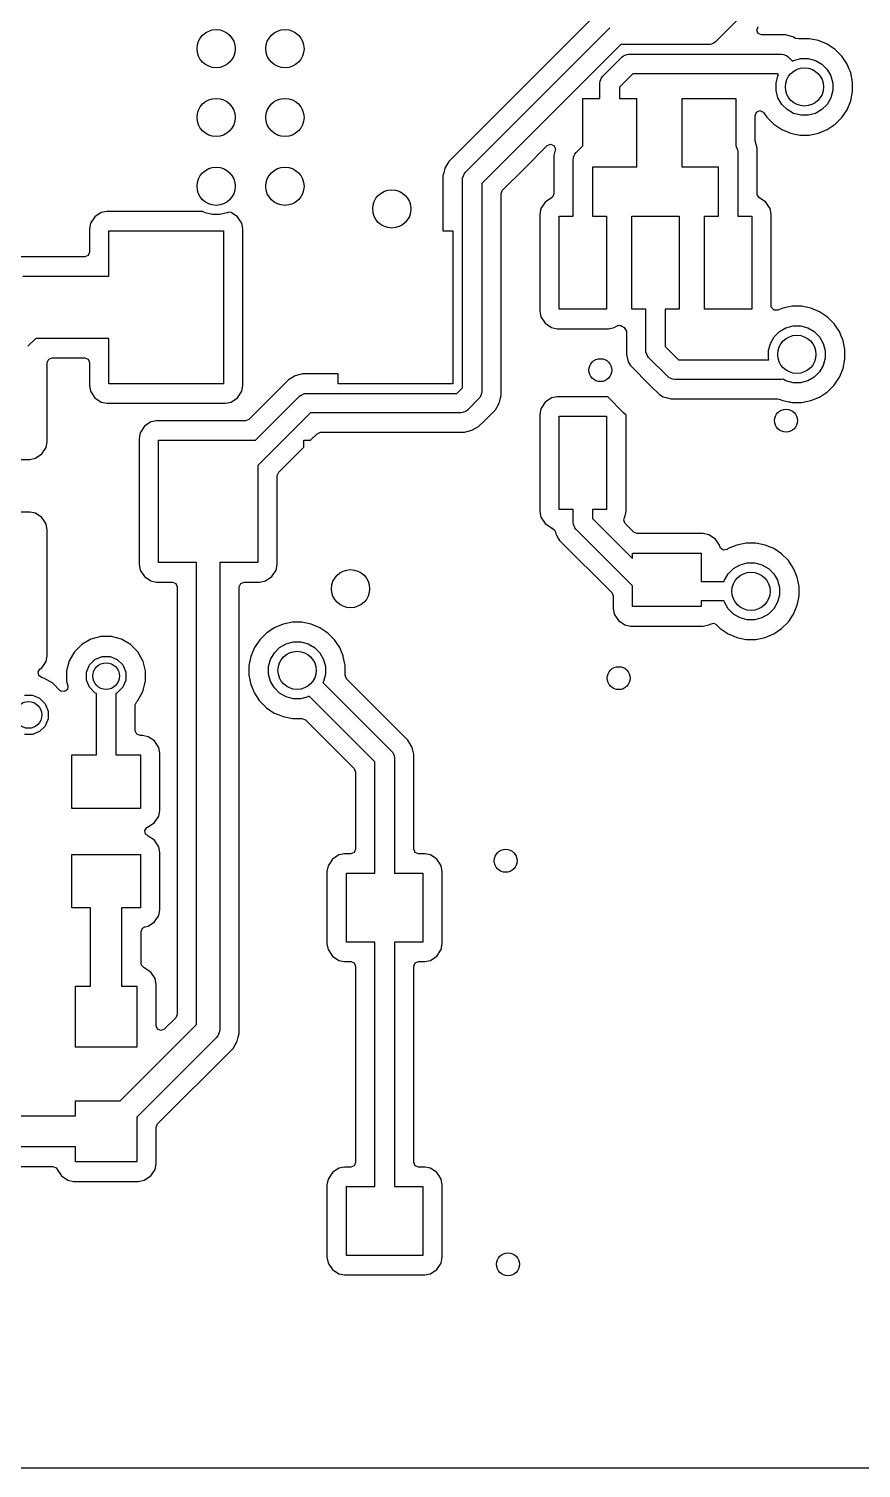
# Model space of a CAD drawing. Extents: x 97 to 200, y -158 to -52.
# Drawn here: x 171.4 to 182.29, y -157.88 to -139.04 of the extents above; entities that cross this region are included whole.
import ezdxf

# ---------------------------------------------------------------- set-up
doc = ezdxf.new("R2010")
doc.units = 0
doc.layers.add('BLACK', color=7, linetype='CONTINUOUS')

msp = doc.modelspace()

# ---------------------------------------------------------------- linework, layer by layer
at = {"layer": 'BLACK', "linetype": 'CONTINUOUS'}
for p, q in [((184.306103, -135.293202), (180.386903, -139.212403)), ((178.859028, -138.817328), (176.895828, -140.780529)), ((177.111297, -140.924979), (179.003479, -139.032797)), ((180.925511, -139.0596), (180.943817, -139.015406)), ((180.943817, -139.103794), (180.925511, -139.0596)), ((180.988011, -139.1221), (180.943817, -139.103794)), ((181.301325, -139.1221), (180.988011, -139.1221)), ((181.301329, -139.1221), (181.301325, -139.1221)), ((181.398351, -139.148098), (181.301329, -139.1221)), ((181.398357, -139.1481), (181.398351, -139.148098)), ((181.434732, -139.169101), (181.398357, -139.1481)), ((181.478172, -139.176273), (181.434732, -139.169101)), ((181.489094, -139.1741), (181.478172, -139.176273)), ((181.4891, -139.1741), (181.489094, -139.1741)), ((181.6131, -139.1741), (181.4891, -139.1741)), ((181.734718, -139.198291), (181.6131, -139.1741)), ((179.145886, -139.2496), (177.3281, -141.067387)), ((180.2971, -139.2496), (179.145886, -139.2496)), ((179.226324, -139.37904), (179.2511, -139.3766)), ((179.2511, -139.3766), (181.2511, -139.3766)), ((180.321876, -139.24716), (180.2971, -139.2496)), ((180.321877, -139.24716), (180.321876, -139.24716)), ((180.34084, -139.239304), (180.321877, -139.24716)), ((180.367657, -139.228197), (180.34084, -139.239304)), ((180.367658, -139.228196), (180.367657, -139.228197)), ((180.386903, -139.212403), (180.367658, -139.228196)), ((181.2511, -139.3766), (181.275876, -139.37904)), ((181.734725, -139.198293), (181.734718, -139.198291)), ((181.84928, -139.245744), (181.734725, -139.198293)), ((181.849282, -139.245745), (181.84928, -139.245744)), ((181.889036, -139.272308), (181.849282, -139.245745)), ((181.952383, -139.314635), (181.889036, -139.272308)), ((182.040065, -139.402317), (181.952383, -139.314635)), ((178.911297, -139.663797), (179.161297, -139.413798)), ((179.161297, -139.413798), (179.180542, -139.398004)), ((179.180542, -139.398004), (179.180543, -139.398003)), ((179.180543, -139.398003), (179.226324, -139.37904)), ((181.275876, -139.37904), (181.275877, -139.37904)), ((181.275877, -139.37904), (181.291713, -139.3856)), ((181.291713, -139.3856), (181.321657, -139.398003)), ((181.321657, -139.398003), (181.321658, -139.398004)), ((181.321658, -139.398004), (181.340903, -139.413797)), ((181.340903, -139.413797), (181.392795, -139.465689)), ((181.392795, -139.465689), (181.407594, -139.457145)), ((181.407594, -139.457145), (181.502153, -139.431808)), ((181.502153, -139.431808), (181.600047, -139.431808)), ((181.600047, -139.431808), (181.694606, -139.457145)), ((181.694606, -139.457145), (181.779386, -139.506092)), ((181.779386, -139.506092), (181.848608, -139.575314)), ((182.108956, -139.50542), (182.040065, -139.402317)), ((182.136088, -139.570923), (182.108956, -139.50542)), ((178.8741, -139.7536), (178.87654, -139.728824)), ((178.8741, -139.9536), (178.8741, -139.7536)), ((178.87654, -139.728824), (178.876557, -139.728784)), ((178.876557, -139.728784), (178.885956, -139.706092)), ((178.885956, -139.706092), (178.895503, -139.683043)), ((178.895503, -139.683043), (178.895504, -139.683042)), ((178.895504, -139.683042), (178.911297, -139.663797)), ((179.303705, -139.6306), (179.1281, -139.806205)), ((181.198494, -139.6306), (179.303705, -139.6306)), ((181.179308, -139.754653), (181.204645, -139.660094)), ((181.179308, -139.852547), (181.179308, -139.754653)), ((181.213189, -139.645295), (181.198494, -139.6306)), ((181.204645, -139.660094), (181.213189, -139.645295)), ((181.848608, -139.575314), (181.897555, -139.660094)), ((181.897555, -139.660094), (181.922892, -139.754653)), ((181.922892, -139.754653), (181.922892, -139.852547)), ((182.147851, -139.599322), (182.136088, -139.570923)), ((182.156409, -139.619982), (182.147851, -139.599322)), ((182.1806, -139.7416), (182.156409, -139.619982)), ((182.1806, -139.8656), (182.1806, -139.7416)), ((179.1281, -139.806205), (179.1281, -139.9536)), ((181.204645, -139.947106), (181.179308, -139.852547)), ((181.922892, -139.852547), (181.897555, -139.947106)), ((182.156409, -139.987218), (182.1806, -139.8656)), ((178.6511, -140.573994), (178.6511, -139.9536)), ((178.6511, -139.9536), (178.8741, -139.9536)), ((179.1281, -139.9536), (179.3511, -139.9536)), ((179.3511, -139.9536), (179.3511, -140.8536)), ((179.9511, -140.8536), (179.9511, -139.9536)), ((179.9511, -139.9536), (180.6511, -139.9536)), ((180.6511, -139.9536), (180.6511, -140.576223)), ((180.923905, -140.132451), (180.968099, -140.114145)), ((180.968099, -140.114145), (181.012293, -140.132451)), ((181.253592, -140.031886), (181.204645, -139.947106)), ((181.322814, -140.101108), (181.253592, -140.031886)), ((181.407594, -140.150055), (181.322814, -140.101108)), ((181.779386, -140.101108), (181.694606, -140.150055)), ((181.848608, -140.031886), (181.779386, -140.101108)), ((181.897555, -139.947106), (181.848608, -140.031886)), ((182.040065, -140.204883), (182.108956, -140.10178)), ((182.108956, -140.10178), (182.156409, -139.987218)), ((180.905599, -140.176645), (180.923905, -140.132451)), ((180.905599, -140.494376), (180.905599, -140.176645)), ((181.012293, -140.132451), (181.020066, -140.141922)), ((181.020066, -140.141922), (181.057731, -140.198293)), ((181.057731, -140.198293), (181.062135, -140.204883)), ((181.062135, -140.204883), (181.149817, -140.292565)), ((181.149817, -140.292565), (181.25292, -140.361456)), ((181.502153, -140.175392), (181.407594, -140.150055)), ((181.600047, -140.175392), (181.502153, -140.175392)), ((181.694606, -140.150055), (181.600047, -140.175392)), ((181.84928, -140.361456), (181.952383, -140.292565)), ((181.952383, -140.292565), (182.040065, -140.204883)), ((180.907729, -140.510552), (180.905599, -140.494376)), ((181.25292, -140.361456), (181.327522, -140.392357)), ((181.327522, -140.392357), (181.367474, -140.408906)), ((181.367474, -140.408906), (181.367476, -140.408906)), ((181.367476, -140.408906), (181.367482, -140.408909)), ((181.367482, -140.408909), (181.4891, -140.4331)), ((181.4891, -140.4331), (181.6131, -140.4331)), ((181.6131, -140.4331), (181.734718, -140.408909)), ((181.734718, -140.408909), (181.84928, -140.361456)), ((177.889807, -140.865597), (178.184303, -140.5711)), ((178.184303, -140.5711), (178.228496, -140.552795)), ((178.228496, -140.552795), (178.27269, -140.571101)), ((178.288866, -140.631471), (178.269601, -140.703368)), ((178.27269, -140.571101), (178.290996, -140.615295)), ((178.290996, -140.615295), (178.288866, -140.631471)), ((178.537084, -140.703368), (178.545503, -140.683043)), ((178.545503, -140.683043), (178.545504, -140.683042)), ((178.545504, -140.683042), (178.561297, -140.663797)), ((178.561297, -140.663797), (178.6511, -140.573994)), ((180.6511, -140.576223), (180.656696, -140.583042)), ((180.656696, -140.583042), (180.656697, -140.583043)), ((180.656697, -140.583043), (180.67566, -140.628824)), ((180.67566, -140.628824), (180.6781, -140.6536)), ((180.6781, -140.6536), (180.6781, -141.4936)), ((180.932598, -140.603368), (180.907729, -140.510552)), ((180.9326, -140.603376), (180.932598, -140.603368)), ((180.9326, -141.201882), (180.9326, -140.603376)), ((176.845596, -140.867532), (176.829032, -140.929353)), ((176.845597, -140.867529), (176.845596, -140.867532)), ((176.895825, -140.780533), (176.845597, -140.867529)), ((176.895828, -140.780529), (176.895825, -140.780533)), ((177.600906, -141.154498), (177.889807, -140.865597)), ((178.269601, -140.703368), (178.2696, -140.703376)), ((178.2696, -140.703376), (178.2696, -141.201882)), ((178.5241, -140.7536), (178.52654, -140.728824)), ((178.5241, -141.4936), (178.5241, -140.7536)), ((178.52654, -140.728824), (178.528473, -140.724158)), ((178.528473, -140.724158), (178.537084, -140.703368)), ((179.3511, -140.8536), (178.7781, -140.8536)), ((178.7781, -140.8536), (178.7781, -141.4936)), ((180.4241, -140.8536), (179.9511, -140.8536)), ((180.4241, -141.4936), (180.4241, -140.8536)), ((176.819601, -140.964549), (176.8196, -140.964558)), ((176.8196, -140.964558), (176.8196, -141.6876)), ((176.829032, -140.929353), (176.819601, -140.964549)), ((177.0741, -141.014782), (177.07654, -140.990006)), ((177.0741, -143.740207), (177.0741, -141.014782)), ((177.07654, -140.990006), (177.077695, -140.987218)), ((177.077695, -140.987218), (177.095503, -140.944224)), ((177.095503, -140.944224), (177.111297, -140.924979)), ((177.3281, -141.067387), (177.3281, -143.792813)), ((177.5826, -141.198692), (177.600906, -141.154498)), ((177.5826, -143.742589), (177.5826, -141.198692)), ((178.241824, -141.253849), (178.157614, -141.310116)), ((178.251294, -141.246076), (178.241824, -141.253849)), ((178.2696, -141.201882), (178.251294, -141.246076)), ((180.933801, -141.214075), (180.9326, -141.201882)), ((180.960376, -141.253849), (180.933801, -141.214075)), ((181.044585, -141.310116), (180.960376, -141.253849)), ((172.347796, -141.447867), (172.263615, -141.504115)), ((172.3478, -141.447865), (172.347796, -141.447867)), ((172.422031, -141.433101), (172.3478, -141.447865)), ((172.422035, -141.4331), (172.422031, -141.433101)), ((173.678227, -141.4331), (172.422035, -141.4331)), ((173.707594, -141.450055), (173.678227, -141.4331)), ((173.802153, -141.475392), (173.707594, -141.450055)), ((173.994606, -141.450055), (173.900047, -141.475392)), ((174.010698, -141.440763), (173.994606, -141.450055)), ((174.0464, -141.447865), (174.010698, -141.440763)), ((174.046402, -141.447866), (174.0464, -141.447865)), ((174.130584, -141.504115), (174.046402, -141.447866)), ((178.101365, -141.394299), (178.0866, -141.468532)), ((178.101366, -141.394297), (178.101365, -141.394299)), ((178.157614, -141.310116), (178.101366, -141.394297)), ((181.081874, -141.365923), (181.044585, -141.310116)), ((181.100834, -141.394299), (181.081874, -141.365923)), ((181.115599, -141.468534), (181.100834, -141.394299)), ((172.207365, -141.588299), (172.1926, -141.662532)), ((172.207366, -141.588297), (172.207365, -141.588299)), ((172.263615, -141.504115), (172.207366, -141.588297)), ((173.900047, -141.475392), (173.802153, -141.475392)), ((174.157859, -141.544935), (174.130584, -141.504115)), ((174.186834, -141.588299), (174.157859, -141.544935)), ((174.201599, -141.662534), (174.186834, -141.588299)), ((178.0866, -141.468532), (178.0866, -142.738664)), ((178.3411, -142.7136), (178.3411, -141.4936)), ((178.3411, -141.4936), (178.5241, -141.4936)), ((178.7781, -141.4936), (178.9611, -141.4936)), ((178.9611, -141.4936), (178.9611, -142.7136)), ((179.2911, -142.7136), (179.2911, -141.4936)), ((179.2911, -141.4936), (179.9111, -141.4936)), ((179.9111, -141.4936), (179.9111, -142.7136)), ((180.2411, -142.7136), (180.2411, -141.4936)), ((180.2411, -141.4936), (180.4241, -141.4936)), ((180.6781, -141.4936), (180.8611, -141.4936)), ((180.8611, -141.4936), (180.8611, -142.7136)), ((181.115599, -142.667668), (181.115599, -141.468534)), ((172.1926, -141.662532), (172.1926, -141.9642)), ((172.4471, -142.2812), (172.4471, -141.6876)), ((172.4471, -141.6876), (173.9471, -141.6876)), ((173.9471, -141.6876), (173.9471, -143.6876)), ((174.2016, -143.712667), (174.201599, -141.662534)), ((176.8196, -141.6876), (176.9471, -141.6876)), ((176.9471, -141.6876), (176.9471, -143.6876)), ((172.174294, -142.008394), (172.1301, -142.0267)), ((172.1926, -141.9642), (172.174294, -142.008394)), ((172.1301, -142.0267), (171.256006, -142.0267)), ((171.3211, -142.2812), (172.4471, -142.2812)), ((178.0866, -142.738664), (178.086601, -142.738668)), ((178.086601, -142.738668), (178.101365, -142.812899)), ((178.9611, -142.7136), (178.3411, -142.7136)), ((179.4741, -142.7136), (179.2911, -142.7136)), ((179.4741, -143.2536), (179.4741, -142.7136)), ((179.9111, -142.7136), (179.7281, -142.7136)), ((179.7281, -142.7136), (179.7281, -143.200994)), ((180.8611, -142.7136), (180.2411, -142.7136)), ((181.120356, -142.691581), (181.115599, -142.667668)), ((181.154181, -142.725406), (181.120356, -142.691581)), ((181.202016, -142.725407), (181.154181, -142.725406)), ((181.267478, -142.698291), (181.202016, -142.725407)), ((181.267481, -142.698291), (181.267478, -142.698291)), ((181.3891, -142.6741), (181.267481, -142.698291)), ((181.5131, -142.6741), (181.3891, -142.6741)), ((181.634718, -142.698291), (181.5131, -142.6741)), ((181.634725, -142.698293), (181.634718, -142.698291)), ((181.74928, -142.745744), (181.634725, -142.698293)), ((181.749282, -142.745745), (181.74928, -142.745744)), ((181.826788, -142.797533), (181.749282, -142.745745)), ((178.101365, -142.812899), (178.101367, -142.812903)), ((178.101367, -142.812903), (178.157615, -142.897084)), ((178.157615, -142.897084), (178.241797, -142.953333)), ((178.241797, -142.953333), (178.241799, -142.953334)), ((178.241799, -142.953334), (178.316033, -142.9681)), ((178.986166, -142.968099), (179.060401, -142.953334)), ((179.060401, -142.953334), (179.091377, -142.932635)), ((179.091377, -142.932635), (179.103571, -142.930209)), ((179.103571, -142.930209), (179.113909, -142.923303)), ((179.113909, -142.923303), (179.1261, -142.925728)), ((179.1261, -142.925728), (179.138291, -142.923303)), ((179.138291, -142.923303), (179.16082, -142.932634)), ((179.16082, -142.932634), (179.191799, -142.953334)), ((179.191799, -142.953334), (179.191825, -142.953351)), ((179.191825, -142.953351), (179.218399, -142.993126)), ((181.307594, -142.957145), (181.402153, -142.931808)), ((181.402153, -142.931808), (181.500047, -142.931808)), ((181.500047, -142.931808), (181.594606, -142.957145)), ((181.852383, -142.814635), (181.826788, -142.797533)), ((181.940065, -142.902317), (181.852383, -142.814635)), ((182.008956, -143.00542), (181.940065, -142.902317)), ((171.489436, -143.094), (171.3861, -143.197336)), ((172.4471, -143.094), (171.489436, -143.094)), ((172.4471, -143.6876), (172.4471, -143.094)), ((178.316033, -142.9681), (178.986166, -142.968099)), ((179.218399, -142.993126), (179.2196, -143.005317)), ((179.2196, -143.005317), (179.2196, -143.303829)), ((181.104645, -143.160094), (181.153592, -143.075314)), ((181.153592, -143.075314), (181.222814, -143.006092)), ((181.222814, -143.006092), (181.307594, -142.957145)), ((181.594606, -142.957145), (181.679386, -143.006092)), ((181.679386, -143.006092), (181.748608, -143.075314)), ((181.748608, -143.075314), (181.797555, -143.160094)), ((182.028116, -143.051676), (182.008956, -143.00542)), ((182.05386, -143.113829), (182.028116, -143.051676)), ((182.056409, -143.119982), (182.05386, -143.113829)), ((182.0806, -143.2416), (182.056409, -143.119982)), ((179.2196, -143.303829), (179.245598, -143.400851)), ((179.47654, -143.278376), (179.4741, -143.2536)), ((179.47654, -143.278377), (179.47654, -143.278376)), ((179.478785, -143.283796), (179.47654, -143.278377)), ((179.495503, -143.324157), (179.478785, -143.283796)), ((179.495504, -143.324158), (179.495503, -143.324157)), ((179.511297, -143.343403), (179.495504, -143.324158)), ((179.7281, -143.200994), (179.903705, -143.3766)), ((181.079308, -143.254653), (181.104645, -143.160094)), ((181.079308, -143.352547), (181.079308, -143.254653)), ((181.797555, -143.160094), (181.822892, -143.254653)), ((181.822892, -143.254653), (181.822892, -143.352547)), ((182.0806, -143.3656), (182.0806, -143.2416)), ((171.640599, -143.410999), (171.658905, -143.366806)), ((171.6406, -144.447667), (171.640599, -143.410999)), ((171.658905, -143.366806), (171.703099, -143.3485)), ((171.703099, -143.3485), (172.130101, -143.3485)), ((172.130101, -143.3485), (172.174295, -143.366806)), ((172.174295, -143.366806), (172.192601, -143.411)), ((172.192601, -143.411), (172.192601, -143.712668)), ((179.245598, -143.400851), (179.2456, -143.400856)), ((179.2456, -143.400856), (179.274543, -143.450989)), ((179.274543, -143.450989), (179.536777, -143.713223)), ((179.761297, -143.593402), (179.511297, -143.343403)), ((179.903705, -143.3766), (181.085753, -143.3766)), ((181.085753, -143.3766), (181.079308, -143.352547)), ((181.797555, -143.447106), (181.748608, -143.531886)), ((181.822892, -143.352547), (181.797555, -143.447106)), ((182.008956, -143.60178), (182.056409, -143.487218)), ((182.056409, -143.487218), (182.0806, -143.3656)), ((173.9471, -143.6876), (172.4471, -143.6876)), ((174.798847, -143.636328), (174.280381, -144.154794)), ((174.798851, -143.636325), (174.798847, -143.636328)), ((174.885847, -143.586097), (174.798851, -143.636325)), ((174.885849, -143.586097), (174.885847, -143.586097)), ((174.98287, -143.560099), (174.885849, -143.586097)), ((174.982875, -143.560099), (174.98287, -143.560099)), ((175.083325, -143.560099), (174.982875, -143.560099)), ((175.08715, -143.560099), (175.083325, -143.560099)), ((175.087166, -143.5601), (175.08715, -143.560099)), ((175.4471, -143.5601), (175.087166, -143.5601)), ((175.4471, -143.6876), (175.4471, -143.5601)), ((176.9471, -143.6876), (175.4471, -143.6876)), ((179.780542, -143.609196), (179.761297, -143.593402)), ((179.780543, -143.609197), (179.780542, -143.609196)), ((179.826324, -143.62816), (179.780543, -143.609197)), ((179.8511, -143.6306), (179.826324, -143.62816)), ((181.2511, -143.6306), (179.8511, -143.6306)), ((181.270574, -143.628682), (181.2511, -143.6306)), ((181.307594, -143.650055), (181.270574, -143.628682)), ((181.402153, -143.675392), (181.307594, -143.650055)), ((181.500047, -143.675392), (181.402153, -143.675392)), ((181.594606, -143.650055), (181.500047, -143.675392)), ((181.679386, -143.601108), (181.594606, -143.650055)), ((181.748608, -143.531886), (181.679386, -143.601108)), ((181.852383, -143.792565), (181.940065, -143.704883)), ((181.940065, -143.704883), (182.008956, -143.60178)), ((172.192601, -143.712668), (172.207365, -143.786899)), ((172.207365, -143.786899), (172.207367, -143.786903)), ((172.207367, -143.786903), (172.263615, -143.871084)), ((172.263615, -143.871084), (172.347797, -143.927333)), ((174.046401, -143.927334), (174.130584, -143.871084)), ((174.130584, -143.871084), (174.186834, -143.786901)), ((174.186834, -143.786901), (174.2016, -143.712667)), ((174.367495, -144.4276), (174.943298, -143.851797)), ((174.943298, -143.851797), (174.962542, -143.836003)), ((174.962542, -143.836003), (175.008323, -143.81704)), ((175.008323, -143.81704), (175.008324, -143.81704)), ((175.008324, -143.81704), (175.0331, -143.8146)), ((175.0331, -143.8146), (176.999707, -143.8146)), ((176.999707, -143.8146), (177.0741, -143.740207)), ((177.290902, -143.882616), (177.142114, -144.031403)), ((177.306696, -143.863372), (177.290902, -143.882616)), ((177.311491, -143.851797), (177.306696, -143.863372)), ((177.32566, -143.817589), (177.311491, -143.851797)), ((177.3281, -143.792813), (177.32566, -143.817589)), ((177.556601, -143.940067), (177.569648, -143.891375)), ((177.569648, -143.891375), (177.5826, -143.84304)), ((177.5826, -143.84304), (177.5826, -143.742589)), ((178.241796, -143.873867), (178.157615, -143.930115)), ((178.2418, -143.873865), (178.241796, -143.873867)), ((178.316031, -143.859101), (178.2418, -143.873865)), ((178.316035, -143.8591), (178.316031, -143.859101)), ((178.975546, -143.8591), (178.316035, -143.8591)), ((179.183223, -144.066777), (178.975546, -143.8591)), ((179.536777, -143.713223), (179.653708, -143.830154)), ((179.653708, -143.830154), (179.703846, -143.859101)), ((179.703846, -143.859101), (179.758953, -143.873867)), ((179.758953, -143.873867), (179.80087, -143.885099)), ((179.80087, -143.885099), (179.800873, -143.885099)), ((179.800873, -143.885099), (179.800875, -143.8851)), ((179.800875, -143.8851), (181.197571, -143.8851)), ((181.197571, -143.8851), (181.221488, -143.889857)), ((181.221488, -143.889857), (181.267482, -143.908909)), ((181.634718, -143.908909), (181.74928, -143.861456)), ((181.74928, -143.861456), (181.852383, -143.792565)), ((172.347797, -143.927333), (172.347799, -143.927334)), ((172.347799, -143.927334), (172.422033, -143.9421)), ((172.422033, -143.9421), (173.972166, -143.942099)), ((173.972166, -143.942099), (174.046401, -143.927334)), ((175.085705, -144.0686), (174.3971, -144.757205)), ((177.052312, -144.0686), (175.085705, -144.0686)), ((177.077088, -144.06616), (177.052312, -144.0686)), ((177.077089, -144.06616), (177.077088, -144.06616)), ((177.12287, -144.047197), (177.077089, -144.06616)), ((177.142114, -144.031403), (177.12287, -144.047197)), ((177.444904, -144.088532), (177.506376, -144.02706)), ((177.506376, -144.02706), (177.556601, -143.940067)), ((178.101365, -144.014299), (178.0866, -144.088532)), ((178.101366, -144.014297), (178.101365, -144.014299)), ((178.157615, -143.930115), (178.101366, -144.014297)), ((179.215599, -144.099153), (179.183223, -144.066777)), ((181.267482, -143.908909), (181.347388, -143.924803)), ((181.347388, -143.924803), (181.358772, -143.924803)), ((181.358772, -143.924803), (181.369289, -143.929159)), ((181.369289, -143.929159), (181.3891, -143.9331)), ((181.3891, -143.9331), (181.5131, -143.9331)), ((181.5131, -143.9331), (181.634718, -143.908909)), ((172.913615, -144.244115), (172.857366, -144.328297)), ((172.997796, -144.187867), (172.913615, -144.244115)), ((172.9978, -144.187865), (172.997796, -144.187867)), ((173.072031, -144.173101), (172.9978, -144.187865)), ((173.072035, -144.1731), (173.072031, -144.173101)), ((174.236187, -144.1731), (173.072035, -144.1731)), ((174.280381, -144.154794), (174.236187, -144.1731)), ((177.199566, -144.297101), (177.286559, -144.246876)), ((177.286559, -144.246876), (177.357588, -144.175847)), ((177.357588, -144.175846), (177.426554, -144.10688)), ((177.357588, -144.175847), (177.357588, -144.175846)), ((177.426554, -144.10688), (177.426558, -144.106877)), ((177.426558, -144.106877), (177.435346, -144.098089)), ((177.435346, -144.098089), (177.435347, -144.098089)), ((177.435347, -144.098089), (177.444904, -144.088532)), ((178.0866, -144.088532), (178.0866, -145.358664)), ((178.3411, -145.3336), (178.3411, -144.1136)), ((178.3411, -144.1136), (178.9611, -144.1136)), ((178.9611, -144.1136), (178.9611, -145.3336)), ((179.2156, -145.358667), (179.215599, -144.099153)), ((171.625834, -144.521901), (171.6406, -144.447667)), ((172.857365, -144.328299), (172.8426, -144.402532)), ((172.8426, -144.402532), (172.8426, -146.052664)), ((172.857366, -144.328297), (172.857365, -144.328299)), ((173.0971, -146.0276), (173.0971, -144.4276)), ((173.0971, -144.4276), (174.367495, -144.4276)), ((174.9971, -144.517122), (174.9971, -144.4276)), ((174.9971, -144.4276), (175.086623, -144.4276)), ((175.086623, -144.4276), (175.172817, -144.341406)), ((175.172817, -144.341406), (175.217011, -144.3231)), ((175.217011, -144.3231), (177.002086, -144.3231)), ((177.002086, -144.3231), (177.102536, -144.323101)), ((177.102536, -144.323101), (177.199564, -144.297102)), ((177.199564, -144.297102), (177.199566, -144.297101)), ((171.485401, -144.662334), (171.569584, -144.606084)), ((171.569584, -144.606084), (171.625834, -144.521901)), ((174.669905, -144.844317), (174.9971, -144.517122)), ((169.361033, -144.6771), (171.411166, -144.677099)), ((171.411166, -144.677099), (171.485401, -144.662334)), ((174.3971, -144.757205), (174.3971, -146.0276)), ((174.651599, -144.88851), (174.669905, -144.844317)), ((174.6516, -146.052667), (174.651599, -144.88851)), ((171.411167, -145.3681), (169.361035, -145.3681)), ((171.4854, -145.382865), (171.411167, -145.3681)), ((171.485402, -145.382866), (171.4854, -145.382865)), ((171.569584, -145.439115), (171.485402, -145.382866)), ((178.0866, -145.358664), (178.086601, -145.358668)), ((178.086601, -145.358668), (178.101365, -145.432899)), ((178.5241, -145.3336), (178.3411, -145.3336)), ((178.5241, -145.5036), (178.5241, -145.3336)), ((178.9611, -145.3336), (178.7781, -145.3336)), ((178.7781, -145.3336), (178.7781, -145.450994)), ((179.200834, -145.432901), (179.2156, -145.358667)), ((171.597839, -145.481402), (171.569584, -145.439115)), ((171.625834, -145.523299), (171.597839, -145.481402)), ((171.640599, -145.597534), (171.625834, -145.523299)), ((178.101365, -145.432899), (178.101367, -145.432903)), ((178.101367, -145.432903), (178.157615, -145.517084)), ((178.157615, -145.517084), (178.200258, -145.545577)), ((178.200258, -145.545577), (178.241799, -145.573334)), ((178.241799, -145.573334), (178.241802, -145.573334)), ((178.241802, -145.573334), (178.247484, -145.575688)), ((178.247484, -145.575688), (178.246523, -145.578007)), ((178.246523, -145.578007), (178.27834, -145.599264)), ((178.52654, -145.528376), (178.5241, -145.5036)), ((178.52654, -145.528377), (178.52654, -145.528376)), ((178.530544, -145.538042), (178.52654, -145.528377)), ((178.545503, -145.574157), (178.530544, -145.538042)), ((178.545504, -145.574158), (178.545503, -145.574157)), ((178.561297, -145.593403), (178.545504, -145.574158)), ((179.3011, -146.333205), (178.561297, -145.593403)), ((178.7781, -145.450994), (179.3011, -145.973994)), ((179.186389, -145.473478), (179.196923, -145.438754)), ((179.204695, -145.517672), (179.186389, -145.473478)), ((179.196923, -145.438754), (179.197442, -145.437976)), ((179.197442, -145.437976), (179.200834, -145.432901)), ((179.317817, -145.630794), (179.204695, -145.517672)), ((171.6406, -147.247667), (171.640599, -145.597534)), ((178.27834, -145.599264), (178.286745, -145.617813)), ((178.286745, -145.617813), (178.295598, -145.650851)), ((178.295598, -145.650851), (178.2956, -145.650856)), ((178.2956, -145.650856), (178.333587, -145.716653)), ((178.333587, -145.716653), (178.345823, -145.737846)), ((178.345823, -145.737846), (178.345828, -145.737852)), ((178.345828, -145.737852), (179.028294, -146.420317)), ((179.362011, -145.6491), (179.317817, -145.630794)), ((180.226167, -145.6491), (179.362011, -145.6491)), ((180.3004, -145.663865), (180.226167, -145.6491)), ((180.300402, -145.663866), (180.3004, -145.663865)), ((180.384584, -145.720115), (180.300402, -145.663866)), ((180.43682, -145.798291), (180.384584, -145.720115)), ((180.7891, -145.7741), (180.667481, -145.798291)), ((180.9131, -145.7741), (180.7891, -145.7741)), ((181.034718, -145.798291), (180.9131, -145.7741)), ((179.3011, -145.973994), (179.3011, -145.9036)), ((179.3011, -145.9036), (180.2011, -145.9036)), ((180.2011, -145.9036), (180.2011, -146.2766)), ((180.440834, -145.804299), (180.43682, -145.798291)), ((180.443012, -145.815252), (180.440834, -145.804299)), ((180.452342, -145.837776), (180.443012, -145.815252)), ((180.492115, -145.864354), (180.452342, -145.837776)), ((180.539031, -145.855023), (180.492115, -145.864354)), ((180.552915, -145.845746), (180.539031, -145.855023)), ((180.552926, -145.84574), (180.552915, -145.845746)), ((180.667473, -145.798293), (180.552926, -145.84574)), ((180.667481, -145.798291), (180.667473, -145.798293)), ((181.034725, -145.798293), (181.034718, -145.798291)), ((181.14928, -145.845744), (181.034725, -145.798293)), ((181.149282, -145.845745), (181.14928, -145.845744)), ((181.252382, -145.914634), (181.149282, -145.845745)), ((181.252383, -145.914635), (181.252382, -145.914634)), ((181.340065, -146.002317), (181.252383, -145.914635)), ((172.8426, -146.052664), (172.842601, -146.052668)), ((172.842601, -146.052668), (172.857365, -146.126899)), ((172.857365, -146.126899), (172.857367, -146.126903)), ((172.857367, -146.126903), (172.913615, -146.211084)), ((173.5947, -146.0276), (173.0971, -146.0276)), ((173.5947, -152.071474), (173.5947, -146.0276)), ((174.3971, -146.0276), (173.8995, -146.0276)), ((173.8995, -146.0276), (173.8995, -152.1346)), ((174.580584, -146.211084), (174.636834, -146.126901)), ((174.636834, -146.126901), (174.6516, -146.052667)), ((180.553592, -146.175314), (180.622814, -146.106092)), ((180.622814, -146.106092), (180.707594, -146.057145)), ((180.707594, -146.057145), (180.802153, -146.031808)), ((180.802153, -146.031808), (180.900047, -146.031808)), ((180.900047, -146.031808), (180.994606, -146.057145)), ((180.994606, -146.057145), (181.079386, -146.106092)), ((181.079386, -146.106092), (181.148608, -146.175314)), ((181.408956, -146.10542), (181.340065, -146.002317)), ((181.424768, -146.143594), (181.408956, -146.10542)), ((181.452723, -146.211084), (181.424768, -146.143594)), ((172.913615, -146.211084), (172.997797, -146.267333)), ((172.997797, -146.267333), (172.997799, -146.267334)), ((172.997799, -146.267334), (173.072033, -146.2821)), ((173.072033, -146.2821), (173.2777, -146.282099)), ((173.2777, -146.282099), (173.321894, -146.300405)), ((173.321894, -146.300405), (173.3402, -146.344599)), ((173.3402, -146.344599), (173.3402, -151.940167)), ((174.154, -146.344599), (174.172306, -146.300405)), ((174.154, -147.376599), (174.154, -146.344599)), ((174.172306, -146.300405), (174.2165, -146.282099)), ((174.2165, -146.282099), (174.422165, -146.282099)), ((174.422165, -146.282099), (174.422166, -146.282099)), ((174.422166, -146.282099), (174.496401, -146.267334)), ((174.496401, -146.267334), (174.580584, -146.211084)), ((179.3011, -146.6036), (179.3011, -146.333205)), ((180.2011, -146.2766), (180.500222, -146.2766)), ((180.500222, -146.2766), (180.504645, -146.260094)), ((180.504645, -146.260094), (180.553592, -146.175314)), ((181.148608, -146.175314), (181.197555, -146.260094)), ((181.197555, -146.260094), (181.222892, -146.354653)), ((181.456409, -146.219982), (181.452723, -146.211084)), ((181.4806, -146.3416), (181.456409, -146.219982)), ((181.4806, -146.4656), (181.4806, -146.3416)), ((179.028294, -146.420317), (179.0466, -146.464511)), ((179.0466, -146.464511), (179.0466, -146.628664)), ((180.500222, -146.5306), (180.2011, -146.5306)), ((180.2011, -146.5306), (180.2011, -146.6036)), ((180.504645, -146.547106), (180.500222, -146.5306)), ((181.222892, -146.452547), (181.197555, -146.547106)), ((181.222892, -146.354653), (181.222892, -146.452547)), ((181.456409, -146.587218), (181.4806, -146.4656)), ((179.0466, -146.628664), (179.046601, -146.628668)), ((179.046601, -146.628668), (179.061365, -146.702899)), ((179.061365, -146.702899), (179.061367, -146.702903)), ((179.061367, -146.702903), (179.117615, -146.787084)), ((180.2011, -146.6036), (179.3011, -146.6036)), ((180.553592, -146.631886), (180.504645, -146.547106)), ((180.622814, -146.701108), (180.553592, -146.631886)), ((180.707594, -146.750055), (180.622814, -146.701108)), ((181.079386, -146.701108), (180.994606, -146.750055)), ((181.148608, -146.631886), (181.079386, -146.701108)), ((181.197555, -146.547106), (181.148608, -146.631886)), ((181.340065, -146.804883), (181.408956, -146.70178)), ((181.408956, -146.70178), (181.456409, -146.587218)), ((174.611917, -146.880745), (174.508817, -146.949634)), ((174.611919, -146.880744), (174.611917, -146.880745)), ((174.726474, -146.833293), (174.611919, -146.880744)), ((174.726481, -146.833291), (174.726474, -146.833293)), ((174.8481, -146.8091), (174.726481, -146.833291)), ((174.9721, -146.8091), (174.8481, -146.8091)), ((175.093718, -146.833291), (174.9721, -146.8091)), ((175.093725, -146.833293), (175.093718, -146.833291)), ((175.20828, -146.880744), (175.093725, -146.833293)), ((175.208282, -146.880745), (175.20828, -146.880744)), ((175.311382, -146.949634), (175.208282, -146.880745)), ((179.117615, -146.787084), (179.201797, -146.843333)), ((179.201797, -146.843333), (179.201799, -146.843334)), ((179.201799, -146.843334), (179.276033, -146.8581)), ((179.276033, -146.8581), (180.226166, -146.858099)), ((180.226166, -146.858099), (180.300401, -146.843334)), ((180.300401, -146.843334), (180.317808, -146.831702)), ((180.317808, -146.831702), (180.364722, -146.822368)), ((180.364722, -146.822368), (180.396726, -146.839474)), ((180.396726, -146.839474), (180.449817, -146.892565)), ((180.449817, -146.892565), (180.55292, -146.961456)), ((180.802153, -146.775392), (180.707594, -146.750055)), ((180.900047, -146.775392), (180.802153, -146.775392)), ((180.994606, -146.750055), (180.900047, -146.775392)), ((181.14928, -146.961456), (181.252383, -146.892565)), ((181.252383, -146.892565), (181.340065, -146.804883)), ((172.093649, -147.099901), (171.997401, -147.196149)), ((172.093653, -147.099898), (172.093649, -147.099901)), ((172.211546, -147.031832), (172.093653, -147.099898)), ((172.211548, -147.031832), (172.211546, -147.031832)), ((172.343031, -146.9966), (172.211548, -147.031832)), ((172.343036, -146.9966), (172.343031, -146.9966)), ((172.479164, -146.9966), (172.343036, -146.9966)), ((172.479168, -146.9966), (172.479164, -146.9966)), ((172.610652, -147.031832), (172.479168, -146.9966)), ((172.610653, -147.031832), (172.610652, -147.031832)), ((172.610654, -147.031833), (172.610653, -147.031832)), ((172.728545, -147.099897), (172.610654, -147.031833)), ((172.728546, -147.099898), (172.728545, -147.099897)), ((172.72855, -147.099901), (172.728546, -147.099898)), ((172.824798, -147.196149), (172.72855, -147.099901)), ((174.421134, -147.037317), (174.352245, -147.140417)), ((174.508817, -146.949634), (174.421134, -147.037317)), ((174.681814, -147.141092), (174.766594, -147.092145)), ((174.766594, -147.092145), (174.861153, -147.066808)), ((174.861153, -147.066808), (174.959047, -147.066808)), ((174.959047, -147.066808), (175.053606, -147.092145)), ((175.053606, -147.092145), (175.138386, -147.141092)), ((175.311383, -146.949635), (175.311382, -146.949634)), ((175.399065, -147.037317), (175.311383, -146.949635)), ((175.467956, -147.14042), (175.399065, -147.037317)), ((180.55292, -146.961456), (180.625718, -146.99161)), ((180.625718, -146.99161), (180.667474, -147.008906)), ((180.667474, -147.008906), (180.667476, -147.008906)), ((180.667476, -147.008906), (180.667482, -147.008909)), ((180.667482, -147.008909), (180.7891, -147.0331)), ((180.7891, -147.0331), (180.9131, -147.0331)), ((180.9131, -147.0331), (181.034718, -147.008909)), ((181.034718, -147.008909), (181.14928, -146.961456)), ((171.625834, -147.321901), (171.6406, -147.247667)), ((171.997398, -147.196153), (171.929332, -147.314046)), ((171.997401, -147.196149), (171.997398, -147.196153)), ((172.265263, -147.295339), (172.359889, -147.256144)), ((172.359889, -147.256144), (172.462311, -147.256144)), ((172.462311, -147.256144), (172.556937, -147.295339)), ((172.824801, -147.196153), (172.824798, -147.196149)), ((172.824803, -147.196155), (172.824801, -147.196153)), ((172.892867, -147.314046), (172.824803, -147.196155)), ((174.304791, -147.254981), (174.2806, -147.376599)), ((174.304793, -147.254974), (174.304791, -147.254981)), ((174.352244, -147.140419), (174.304793, -147.254974)), ((174.352245, -147.140417), (174.352244, -147.140419)), ((174.563645, -147.295094), (174.612592, -147.210314)), ((174.612592, -147.210314), (174.681814, -147.141092)), ((175.138386, -147.141092), (175.207608, -147.210314)), ((175.207608, -147.210314), (175.256555, -147.295094)), ((175.491041, -147.196153), (175.467956, -147.14042)), ((175.512379, -147.247668), (175.491041, -147.196153)), ((175.515409, -147.254982), (175.512379, -147.247668)), ((175.5396, -147.3766), (175.515409, -147.254982)), ((171.522932, -147.455909), (171.54858, -147.420119)), ((171.529175, -147.503335), (171.522932, -147.455909)), ((171.54858, -147.420119), (171.569583, -147.406085)), ((171.569583, -147.406085), (171.581959, -147.387564)), ((171.581959, -147.387564), (171.625834, -147.321901)), ((171.929332, -147.314048), (171.8941, -147.445531)), ((171.8941, -147.445531), (171.8941, -147.581662)), ((171.929332, -147.314046), (171.929332, -147.314048)), ((172.153644, -147.462389), (172.192839, -147.367763)), ((172.153644, -147.564811), (172.153644, -147.462389)), ((172.192839, -147.367763), (172.265263, -147.295339)), ((172.556937, -147.295339), (172.629361, -147.367763)), ((172.629361, -147.367763), (172.668556, -147.462389)), ((172.668556, -147.462389), (172.668556, -147.564811)), ((172.894972, -147.321902), (172.892867, -147.314046)), ((172.923396, -147.427982), (172.894972, -147.321902)), ((172.9281, -147.445536), (172.923396, -147.427982)), ((172.9281, -147.581664), (172.9281, -147.445536)), ((174.154, -152.188168), (174.154, -147.376599)), ((174.2806, -147.376599), (174.2806, -147.5006)), ((174.538308, -147.389653), (174.563645, -147.295094)), ((174.538308, -147.487547), (174.538308, -147.389653)), ((175.256555, -147.295094), (175.281892, -147.389653)), ((175.281892, -147.389653), (175.281892, -147.487547)), ((175.5396, -147.502688), (175.5396, -147.3766)), ((171.567125, -147.532456), (171.529175, -147.503335)), ((171.594652, -147.539832), (171.567125, -147.532456)), ((171.594653, -147.539832), (171.594652, -147.539832)), ((171.594654, -147.539833), (171.594653, -147.539832)), ((171.712545, -147.607897), (171.594654, -147.539833)), ((171.712546, -147.607898), (171.712545, -147.607897)), ((171.71255, -147.607901), (171.712546, -147.607898)), ((171.80522, -147.700571), (171.71255, -147.607901)), ((171.8941, -147.581662), (171.894101, -147.581671)), ((171.894101, -147.581671), (171.909784, -147.640201)), ((171.909784, -147.640201), (171.90354, -147.687627)), ((172.192839, -147.659437), (172.153644, -147.564811)), ((172.265263, -147.731861), (172.192839, -147.659437)), ((172.629361, -147.659437), (172.556937, -147.731861)), ((172.668556, -147.564811), (172.629361, -147.659437)), ((172.892867, -147.713154), (172.9281, -147.581664)), ((174.2806, -147.5006), (174.304791, -147.622218)), ((174.304791, -147.622218), (174.304793, -147.622225)), ((174.304793, -147.622225), (174.352244, -147.73678)), ((174.563645, -147.582106), (174.538308, -147.487547)), ((174.612592, -147.666886), (174.563645, -147.582106)), ((175.256555, -147.582106), (175.24801, -147.596905)), ((175.24801, -147.596905), (176.145903, -148.494798)), ((175.281892, -147.487547), (175.256555, -147.582106)), ((175.557906, -147.546882), (175.5396, -147.502688)), ((176.361371, -148.350347), (175.557906, -147.546882)), ((171.343889, -147.764144), (171.446311, -147.764144)), ((171.446311, -147.764144), (171.540937, -147.803339)), ((171.540937, -147.803339), (171.613361, -147.875763)), ((171.818164, -147.710503), (171.80522, -147.700571)), ((171.86559, -147.716747), (171.818164, -147.710503)), ((171.90354, -147.687627), (171.86559, -147.716747)), ((172.2841, -147.739663), (172.265263, -147.731861)), ((172.2841, -148.5456), (172.2841, -147.739663)), ((172.556937, -147.731861), (172.5381, -147.739663)), ((172.5381, -147.739663), (172.5381, -148.5456)), ((172.7926, -147.889136), (172.810906, -147.844942)), ((172.810906, -147.844942), (172.824799, -147.831049)), ((172.824799, -147.831049), (172.824803, -147.831045)), ((172.824803, -147.831045), (172.892867, -147.713154)), ((174.352244, -147.73678), (174.352245, -147.736782)), ((174.352245, -147.736782), (174.41523, -147.831046)), ((174.41523, -147.831046), (174.421135, -147.839883)), ((174.421135, -147.839883), (174.508817, -147.927565)), ((174.681814, -147.736108), (174.612592, -147.666886)), ((174.766594, -147.785055), (174.681814, -147.736108)), ((174.861153, -147.810392), (174.766594, -147.785055)), ((174.959047, -147.810392), (174.861153, -147.810392)), ((175.053606, -147.785055), (174.959047, -147.810392)), ((175.068405, -147.77651), (175.053606, -147.785055)), ((175.9291, -148.637205), (175.068405, -147.77651)), ((171.613361, -147.875763), (171.652556, -147.970389)), ((171.652556, -147.970389), (171.652556, -148.072811)), ((172.7926, -148.2286), (172.7926, -147.889136)), ((174.508817, -147.927565), (174.61192, -147.996456)), ((174.61192, -147.996456), (174.66244, -148.017382)), ((174.66244, -148.017382), (174.726474, -148.043906)), ((171.613361, -148.167437), (171.540937, -148.239861)), ((171.652556, -148.072811), (171.613361, -148.167437)), ((172.810906, -148.272794), (172.7926, -148.2286)), ((174.726474, -148.043906), (174.726476, -148.043906)), ((174.726476, -148.043906), (174.726482, -148.043909)), ((174.726482, -148.043909), (174.8481, -148.0681)), ((174.8481, -148.0681), (174.974189, -148.0681)), ((174.974189, -148.0681), (175.018383, -148.086406)), ((175.018383, -148.086406), (175.656294, -148.724317)), ((171.446311, -148.279056), (171.343889, -148.279056)), ((171.540937, -148.239861), (171.446311, -148.279056)), ((172.8551, -148.2911), (172.810906, -148.272794)), ((172.886167, -148.2911), (172.8551, -148.2911)), ((172.9604, -148.305865), (172.886167, -148.2911)), ((172.960402, -148.305866), (172.9604, -148.305865)), ((173.044584, -148.362115), (172.960402, -148.305866)), ((173.066957, -148.395599), (173.044584, -148.362115)), ((173.100834, -148.446299), (173.066957, -148.395599)), ((176.361374, -148.350351), (176.361371, -148.350347)), ((176.361376, -148.350353), (176.361374, -148.350351)), ((176.411602, -148.437347), (176.361376, -148.350353)), ((171.9611, -149.2456), (171.9611, -148.5456)), ((171.9611, -148.5456), (172.2841, -148.5456)), ((172.5381, -148.5456), (172.8611, -148.5456)), ((172.8611, -148.5456), (172.8611, -149.2456)), ((173.115599, -148.520534), (173.100834, -148.446299)), ((173.1156, -149.270667), (173.115599, -148.520534)), ((176.145903, -148.494798), (176.161697, -148.514042)), ((176.161697, -148.514042), (176.174769, -148.5456)), ((176.174769, -148.5456), (176.18066, -148.559824)), ((176.18066, -148.559824), (176.1831, -148.5846)), ((176.1831, -148.5846), (176.1831, -150.0936)), ((176.419321, -148.466155), (176.411602, -148.437347)), ((176.4376, -148.53437), (176.419321, -148.466155)), ((176.437601, -148.534376), (176.4376, -148.53437)), ((176.437601, -148.639856), (176.437601, -148.534376)), ((175.656294, -148.724317), (175.6746, -148.768511)), ((175.6746, -148.768511), (175.6746, -149.7766)), ((175.9291, -150.0936), (175.9291, -148.637205)), ((176.4376, -148.639869), (176.437601, -148.639856)), ((176.4376, -149.7766), (176.4376, -148.639869)), ((172.8611, -149.2456), (171.9611, -149.2456)), ((173.044584, -149.429084), (173.100834, -149.344901)), ((173.100834, -149.344901), (173.1156, -149.270667)), ((172.916497, -149.533356), (172.943105, -149.493604)), ((172.925791, -149.58028), (172.916497, -149.533356)), ((172.943105, -149.493604), (172.955112, -149.488644)), ((172.954716, -149.487688), (172.960395, -149.485335)), ((172.955112, -149.488644), (172.954716, -149.487688)), ((172.960395, -149.485335), (172.960401, -149.485334)), ((172.960401, -149.485334), (173.044584, -149.429084)), ((172.95597, -149.60048), (172.925791, -149.58028)), ((172.954715, -149.603511), (172.95597, -149.60048)), ((172.960402, -149.605866), (172.954715, -149.603511)), ((173.044584, -149.662115), (172.960402, -149.605866)), ((173.058987, -149.683671), (173.044584, -149.662115)), ((173.100834, -149.746299), (173.058987, -149.683671)), ((171.9611, -150.5456), (171.9611, -149.8456)), ((171.9611, -149.8456), (172.8611, -149.8456)), ((172.8611, -149.8456), (172.8611, -150.5456)), ((173.115599, -149.820534), (173.100834, -149.746299)), ((173.1156, -150.570667), (173.115599, -149.820534)), ((175.372615, -149.910115), (175.316366, -149.994297)), ((175.456796, -149.853867), (175.372615, -149.910115)), ((175.4568, -149.853865), (175.456796, -149.853867)), ((175.531031, -149.839101), (175.4568, -149.853865)), ((175.531035, -149.8391), (175.531031, -149.839101)), ((175.612101, -149.8391), (175.531035, -149.8391)), ((175.656294, -149.820794), (175.612101, -149.8391)), ((175.6746, -149.7766), (175.656294, -149.820794)), ((176.455906, -149.820794), (176.4376, -149.7766)), ((176.5001, -149.8391), (176.455906, -149.820794)), ((176.581167, -149.8391), (176.5001, -149.8391)), ((176.6554, -149.853865), (176.581167, -149.8391)), ((176.655402, -149.853866), (176.6554, -149.853865)), ((176.739584, -149.910115), (176.655402, -149.853866)), ((176.772676, -149.959641), (176.739584, -149.910115)), ((175.316365, -149.994299), (175.3016, -150.068532)), ((175.3016, -150.068532), (175.3016, -151.018664)), ((175.316366, -149.994297), (175.316365, -149.994299)), ((175.5561, -150.9936), (175.5561, -150.0936)), ((175.5561, -150.0936), (175.9291, -150.0936)), ((176.1831, -150.0936), (176.5561, -150.0936)), ((176.5561, -150.0936), (176.5561, -150.9936)), ((176.795834, -149.994299), (176.772676, -149.959641)), ((176.810599, -150.068534), (176.795834, -149.994299)), ((176.8106, -151.018667), (176.810599, -150.068534)), ((172.2079, -150.5456), (171.9611, -150.5456)), ((172.2079, -151.5706), (172.2079, -150.5456)), ((172.8611, -150.5456), (172.6143, -150.5456)), ((172.6143, -150.5456), (172.6143, -151.5706)), ((173.044584, -150.729084), (173.100834, -150.644901)), ((173.100834, -150.644901), (173.1156, -150.570667)), ((172.8688, -150.854846), (172.887106, -150.810652)), ((172.8688, -151.271873), (172.8688, -150.854846)), ((172.887106, -150.810652), (172.919108, -150.793547)), ((172.919108, -150.793547), (172.920342, -150.793301)), ((172.920342, -150.793301), (172.960401, -150.785334)), ((172.960401, -150.785334), (173.044584, -150.729084)), ((175.3016, -151.018664), (175.301601, -151.018668)), ((175.301601, -151.018668), (175.316365, -151.092899)), ((175.9291, -150.9936), (175.5561, -150.9936)), ((175.9291, -154.1936), (175.9291, -150.9936)), ((176.5561, -150.9936), (176.1831, -150.9936)), ((176.1831, -150.9936), (176.1831, -154.1936)), ((176.795834, -151.092901), (176.8106, -151.018667)), ((175.316365, -151.092899), (175.316367, -151.092903)), ((175.316367, -151.092903), (175.372615, -151.177084)), ((175.372615, -151.177084), (175.456797, -151.233333)), ((175.456797, -151.233333), (175.456799, -151.233334)), ((175.456799, -151.233334), (175.531033, -151.2481)), ((176.581166, -151.248099), (176.655401, -151.233334)), ((176.655401, -151.233334), (176.739584, -151.177084)), ((176.739584, -151.177084), (176.795834, -151.092901)), ((172.873558, -151.295792), (172.8688, -151.271873)), ((172.907383, -151.329616), (172.873558, -151.295792)), ((172.910402, -151.330866), (172.907383, -151.329616)), ((172.994584, -151.387115), (172.910402, -151.330866)), ((173.050832, -151.471296), (172.994584, -151.387115)), ((175.531033, -151.2481), (175.6121, -151.248099)), ((175.6121, -151.248099), (175.656294, -151.266404)), ((175.656294, -151.266404), (175.6746, -151.310598)), ((175.6746, -151.310598), (175.6746, -153.8766)), ((176.4376, -151.310599), (176.455906, -151.266405)), ((176.4376, -153.8766), (176.4376, -151.310599)), ((176.455906, -151.266405), (176.5001, -151.248099)), ((176.5001, -151.248099), (176.581165, -151.248099)), ((176.581165, -151.248099), (176.581166, -151.248099)), ((172.0111, -152.3706), (172.0111, -151.5706)), ((172.0111, -151.5706), (172.2079, -151.5706)), ((172.6143, -151.5706), (172.8111, -151.5706)), ((172.8111, -151.5706), (172.8111, -152.3706)), ((173.050834, -151.471299), (173.050832, -151.471296)), ((173.065599, -151.545533), (173.050834, -151.471299)), ((173.065599, -151.545535), (173.065599, -151.545533)), ((173.065599, -152.089768), (173.065599, -151.545535)), ((173.321894, -151.984361), (173.172293, -152.133962)), ((173.3402, -151.940167), (173.321894, -151.984361)), ((172.595574, -153.0706), (173.5947, -152.071474)), ((173.083905, -152.133962), (173.065599, -152.089768)), ((173.128099, -152.152268), (173.083905, -152.133962)), ((173.172293, -152.133962), (173.128099, -152.152268)), ((173.896572, -152.164332), (173.873816, -152.219269)), ((173.8995, -152.1346), (173.896572, -152.164332)), ((172.8111, -152.3706), (172.0111, -152.3706)), ((173.854863, -152.242363), (172.8111, -153.286126)), ((173.873816, -152.219269), (173.854863, -152.242363)), ((174.072701, -152.384443), (174.12627, -152.291658)), ((174.12627, -152.291658), (174.131099, -152.273635)), ((174.131099, -152.273635), (174.140621, -152.2381)), ((174.140621, -152.238099), (174.153999, -152.188174)), ((174.140621, -152.2381), (174.140621, -152.238099)), ((174.153999, -152.188174), (174.154, -152.188168)), ((173.083904, -153.373238), (174.072701, -152.384443)), ((172.0111, -153.2674), (172.0111, -153.0706)), ((172.0111, -153.0706), (172.595574, -153.0706)), ((170.9061, -153.2674), (172.0111, -153.2674)), ((172.8111, -153.286126), (172.8111, -153.8706)), ((173.065599, -153.41743), (173.083904, -153.373238)), ((173.0656, -153.895667), (173.065599, -153.41743)), ((172.0111, -153.6738), (170.9061, -153.6738)), ((172.0111, -153.8706), (172.0111, -153.6738)), ((172.8111, -153.8706), (172.0111, -153.8706)), ((175.6746, -153.8766), (175.656294, -153.920794)), ((176.455906, -153.920794), (176.4376, -153.8766)), ((171.204827, -153.9283), (171.712373, -153.9283)), ((171.712373, -153.9283), (171.756567, -153.946606)), ((171.756567, -153.946606), (171.770116, -153.966883)), ((171.770116, -153.966883), (171.771366, -153.969902)), ((171.771366, -153.969902), (171.827615, -154.054084)), ((171.827615, -154.054084), (171.911797, -154.110333)), ((172.910401, -154.110334), (172.994584, -154.054084)), ((172.994584, -154.054084), (173.050834, -153.969901)), ((173.050834, -153.969901), (173.0656, -153.895667)), ((175.372615, -154.010115), (175.316366, -154.094297)), ((175.456796, -153.953867), (175.372615, -154.010115)), ((175.4568, -153.953865), (175.456796, -153.953867)), ((175.531031, -153.939101), (175.4568, -153.953865)), ((175.531035, -153.9391), (175.531031, -153.939101)), ((175.612101, -153.9391), (175.531035, -153.9391)), ((175.656294, -153.920794), (175.612101, -153.9391)), ((176.5001, -153.9391), (176.455906, -153.920794)), ((176.581167, -153.9391), (176.5001, -153.9391)), ((176.6554, -153.953865), (176.581167, -153.9391)), ((176.655402, -153.953866), (176.6554, -153.953865)), ((176.739584, -154.010115), (176.655402, -153.953866)), ((176.768963, -154.054084), (176.739584, -154.010115)), ((176.795834, -154.094299), (176.768963, -154.054084)), ((171.911797, -154.110333), (171.911799, -154.110334)), ((171.911799, -154.110334), (171.986033, -154.1251)), ((171.986033, -154.1251), (172.836166, -154.125099)), ((172.836166, -154.125099), (172.910401, -154.110334)), ((175.316365, -154.094299), (175.3016, -154.168532)), ((175.3016, -154.168532), (175.3016, -155.118664)), ((175.316366, -154.094297), (175.316365, -154.094299)), ((175.5561, -155.0936), (175.5561, -154.1936)), ((175.5561, -154.1936), (175.9291, -154.1936)), ((176.1831, -154.1936), (176.5561, -154.1936)), ((176.5561, -154.1936), (176.5561, -155.0936)), ((176.810599, -154.168534), (176.795834, -154.094299)), ((176.8106, -155.118667), (176.810599, -154.168534)), ((175.3016, -155.118664), (175.301601, -155.118668)), ((175.301601, -155.118668), (175.316365, -155.192899)), ((175.316365, -155.192899), (175.316367, -155.192903)), ((175.316367, -155.192903), (175.372615, -155.277084)), ((176.5561, -155.0936), (175.5561, -155.0936)), ((176.739584, -155.277084), (176.795834, -155.192901)), ((176.795834, -155.192901), (176.8106, -155.118667)), ((175.372615, -155.277084), (175.456797, -155.333333)), ((175.456797, -155.333333), (175.456799, -155.333334)), ((175.456799, -155.333334), (175.531033, -155.3481)), ((175.531033, -155.3481), (176.581166, -155.348099)), ((176.581166, -155.348099), (176.655401, -155.333334)), ((176.655401, -155.333334), (176.739584, -155.277084)), ((198.847407, -157.8781), (119.685793, -157.8781))]:
    msp.add_line(p, q, dxfattribs=at)
at = {"layer": 'BLACK'}
for centre, radius in [((173.8511, -139.3036), 0.25), ((174.7511, -139.3036), 0.25), ((181.5511, -139.8036), 0.25), ((173.8511, -140.2036), 0.25), ((174.7511, -140.2036), 0.25), ((173.8511, -141.1036), 0.25), ((174.7511, -141.1036), 0.25), ((176.15, -141.4), 0.25), ((181.4511, -143.3036), 0.25), ((178.88, -143.51), 0.15), ((181.31, -144.17), 0.15), ((175.61, -146.37), 0.25), ((180.8511, -146.4036), 0.25), ((174.9101, -147.4386), 0.25), ((172.4111, -147.5136), 0.175), ((179.12, -147.54), 0.15), ((171.3951, -148.0216), 0.175), ((177.64, -149.93), 0.15), ((177.67, -155.21), 0.15)]:
    msp.add_circle(centre, radius, dxfattribs=at)

doc.saveas('drawing.dxf')
